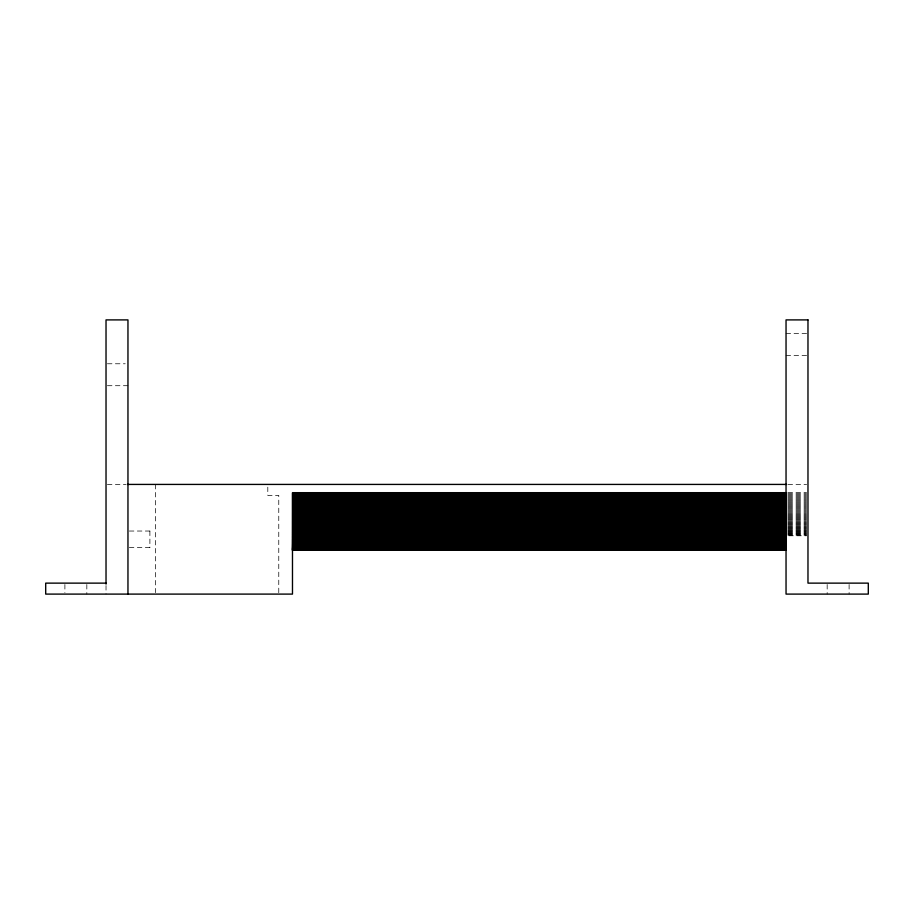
<?xml version="1.0" encoding="UTF-8"?>
<svg xmlns="http://www.w3.org/2000/svg" width="914" height="914" viewBox="0 0 914 914"><rect width="100%" height="100%" fill="white"/><g stroke="black" fill="none" stroke-linecap="round" stroke-linejoin="round"><path stroke-width="0.69" stroke-dasharray="4.57 3.43" d="M786.04 333.61L806.605 333.61M786.04 355.546L806.605 355.546M107.395 363.772L125.218 363.772M107.395 385.708L127.96 385.708M107.395 484.42L125.995 484.42M788.005 484.42L806.605 484.42M787.982 492.669L806.548 492.669M787.982 493.697L806.548 493.697M787.982 494.714L806.548 494.714M787.982 495.731L806.548 495.731M787.982 496.748L806.548 496.748M787.982 497.764L806.548 497.764M787.982 498.781L806.548 498.781M787.982 499.787L806.548 499.787M787.982 500.781L806.548 500.781M787.982 501.786L806.548 501.786M787.982 502.78L806.548 502.78M787.982 503.774L806.548 503.774M787.982 504.757L806.548 504.757M787.982 505.739L806.548 505.739M787.982 506.71L806.548 506.71M787.982 507.681L806.548 507.681M787.982 508.641L806.548 508.641M787.982 509.601L806.548 509.601M787.982 510.56L806.548 510.56M787.982 511.497L806.548 511.497M787.982 512.434L806.548 512.434M787.982 513.371L806.548 513.371M787.982 514.296L806.548 514.296M787.982 515.21L806.548 515.21M787.982 516.124L806.548 516.124M787.982 517.027L806.548 517.027M787.982 517.918L806.548 517.918M787.982 518.809L806.548 518.809M787.982 519.678L806.548 519.678M787.982 520.546L806.548 520.546M787.982 521.414L806.548 521.414M787.982 522.26L806.548 522.26M787.982 523.105L806.548 523.105M787.982 523.928L806.548 523.928M787.982 524.75L806.548 524.75M787.982 525.561L806.548 525.561M787.982 526.373L806.548 526.373M787.982 527.161L806.548 527.161M787.982 527.938L806.548 527.938M787.982 528.715L806.548 528.715M787.982 529.469L806.548 529.469M787.982 530.211L806.548 530.211M129.331 531.034L149.896 531.034M787.982 530.954L806.548 530.954M787.982 531.674L806.548 531.674M787.982 532.394L806.548 532.394M787.982 533.091L806.548 533.091M787.982 533.787L806.548 533.787M787.982 534.462L806.548 534.462M787.982 535.124L806.548 535.124M788.782 535.775L806.605 535.775M129.331 547.486L149.896 547.486M849.106 584.503L849.106 594.1M827.17 584.503L827.17 594.1M278.77 592.695L278.77 495.388L267.802 495.388L267.802 487.162M155.38 484.42L155.38 592.672M149.896 531.068L149.896 547.452M106.024 585.554L106.024 594.1M86.83 584.503L86.83 594.1M64.894 584.503L64.894 592.729"/><path stroke-width="1.37" d="M127.423 484.42L786.577 484.42M786.554 492.669L292.48 492.669L292.48 594.1L45.7 594.1L45.7 583.132L106.024 583.132M292.48 493.697L786.554 493.697M292.48 494.714L786.554 494.714M292.48 495.731L786.554 495.731M292.48 496.748L786.554 496.748M292.48 497.764L786.554 497.764M292.48 498.781L786.554 498.781M292.48 499.787L786.554 499.787M292.48 500.781L786.554 500.781M292.48 501.786L786.554 501.786M292.48 502.78L786.554 502.78M292.48 503.774L786.554 503.774M292.48 504.757L786.554 504.757M292.48 505.739L786.554 505.739M292.48 506.71L786.554 506.71M292.48 507.681L786.554 507.681M292.48 508.641L786.554 508.641M292.48 509.601L786.554 509.601M292.48 510.56L786.554 510.56M292.48 511.497L786.554 511.497M292.48 512.434L786.554 512.434M292.48 513.371L786.554 513.371M292.48 514.296L786.554 514.296M292.48 515.21L786.554 515.21M292.48 516.124L786.554 516.124M292.48 517.027L786.554 517.027M292.48 517.918L786.554 517.918M292.48 518.809L786.554 518.809M292.48 519.678L786.554 519.678M292.48 520.546L786.554 520.546M292.48 521.414L786.554 521.414M292.48 522.26L786.554 522.26M292.48 523.105L786.554 523.105M292.48 523.928L786.554 523.928M292.48 524.75L786.554 524.75M292.48 525.561L786.554 525.561M292.48 526.373L786.554 526.373M292.48 527.161L786.554 527.161M292.48 527.938L786.554 527.938M292.48 528.715L786.554 528.715M292.48 529.469L786.554 529.469M292.48 530.211L786.554 530.211M292.48 530.954L786.554 530.954M292.48 531.674L786.554 531.674M292.48 532.394L786.554 532.394M292.48 533.091L786.554 533.091M292.48 533.787L786.554 533.787M292.48 534.462L786.554 534.462M292.48 535.124L786.554 535.124M292.48 535.775L786.04 535.775M292.48 536.415L786.04 536.415M292.48 537.044L786.04 537.044M292.48 537.661L786.04 537.661M292.48 538.266L786.04 538.266M292.48 538.849L786.04 538.849M292.48 539.42L786.04 539.42M292.48 539.98L786.04 539.98M292.48 540.528L786.04 540.528M292.48 541.065L786.04 541.065M292.48 541.579L786.04 541.579M292.48 542.093L786.04 542.093M292.48 542.573L786.04 542.573M292.48 543.053L786.04 543.053M292.48 543.522L786.04 543.522M292.48 543.967L786.04 543.967M292.48 544.401L786.04 544.401M292.48 544.813L786.04 544.813M292.48 545.224L786.04 545.224M292.48 545.612L786.04 545.612M292.48 545.978L786.04 545.978M292.48 546.332L786.04 546.332M292.48 546.675L786.04 546.675M292.48 547.006L786.04 547.006M292.48 547.315L786.04 547.315M292.48 547.612L786.04 547.612M292.48 547.897L786.04 547.897M292.48 548.16L786.04 548.16M292.48 548.411L786.04 548.411M292.48 548.64L786.04 548.64M292.48 548.857L786.04 548.857M292.48 549.063L786.04 549.063M292.48 549.245L786.04 549.417M292.48 549.577L786.04 549.577M292.48 549.714L786.04 549.714M292.48 549.931L786.04 549.931M292.48 550.102L786.04 550.159M292.48 550.217L786.04 550.194M127.96 594.1L127.96 319.9L106.024 319.9L106.024 584.126M807.976 319.9L786.04 319.9L786.04 594.1L868.3 594.1L868.3 583.132L807.976 583.132L807.976 319.9"/></g></svg>
